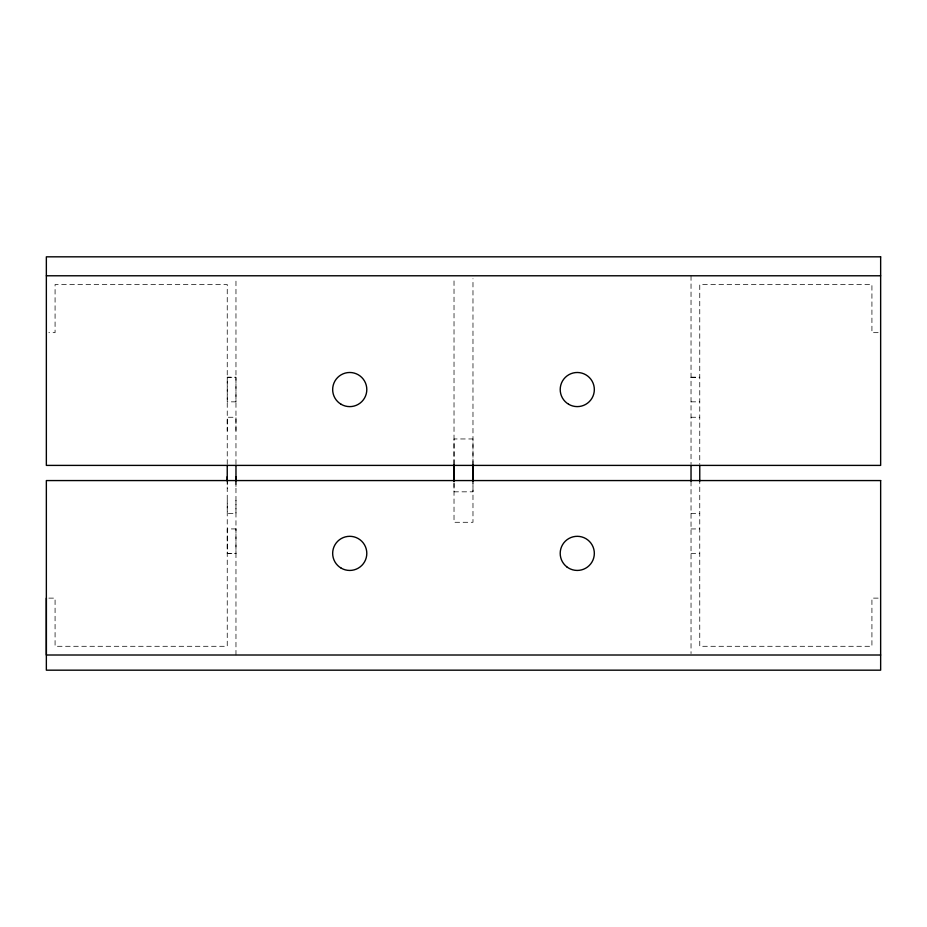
<?xml version="1.0" encoding="UTF-8"?>
<svg xmlns="http://www.w3.org/2000/svg" width="927" height="927" viewBox="0 0 927 927"><rect width="100%" height="100%" fill="white"/><g stroke="black" fill="none" stroke-linecap="round" stroke-linejoin="round"><path stroke-width="0.7" stroke-dasharray="4.63 3.48" d="M227.242 464.195L227.242 284.508L55.075 284.508L55.075 332.666L48.841 332.666M235.968 655.007L235.968 481.322M235.968 464.195L235.968 278.679M454.021 482.712L454.021 522.283L472.979 522.283L472.979 482.712M454.021 463.952L454.021 278.679M472.979 465.4L472.979 278.679M878.159 332.666L871.925 332.666L871.925 284.508L699.758 284.508L699.758 464.195M691.032 377.231L699.758 377.231M227.242 377.266L235.968 377.266M691.032 377.277L699.758 377.277M235.968 401.831L227.242 401.866L227.242 377.231L235.968 377.231L235.968 401.866M691.032 401.82L699.758 401.878M691.032 417.254L699.758 417.254M691.032 513.546L699.758 513.546M691.032 528.958L699.758 528.923M227.242 553.512L235.968 553.512M691.032 553.523L699.758 553.558M48.841 598.124L55.075 598.124L55.075 646.293L227.242 646.293L227.242 481.901L227.242 488.425M878.159 598.124L871.925 598.124L871.925 646.293L699.758 646.293L699.758 481.901M691.032 275.782L691.032 464.195M691.032 481.322L691.032 653.558M472.979 463.662L472.979 438.958L454.021 438.958L454.021 463.662M472.979 481.982L472.979 491.831L454.021 491.831L454.021 481.982M235.968 430.499L235.968 417.254L227.242 417.254L227.242 430.499M235.968 481.901L235.968 488.425M235.968 500.29L235.968 513.546L227.242 513.546L227.242 500.29M235.968 528.911L227.242 528.969L227.242 553.57L235.968 553.57L235.968 528.911"/><path stroke-width="1.39" d="M46.35 598.124L46.35 655.007L880.65 655.007M227.242 481.31L227.242 465.4M235.968 481.322L235.968 465.4M454.021 481.275L454.021 465.4M472.979 481.275L472.979 465.4M46.35 275.782L880.65 275.782M699.758 465.4L699.758 481.31M691.032 465.4L691.032 481.322M472.979 464.357L472.979 481.206M454.021 464.357L454.021 481.206M235.968 476.687L235.968 480.603M227.242 476.687L227.242 480.603M880.65 256.825L46.35 256.825L46.35 465.4L880.65 465.4L880.65 256.825M880.65 480.568L46.35 480.568L46.35 670.175L880.65 670.175L880.65 480.568M341.194 568.158A17.068 17.068 0 0 0 366.802 553.373A17.068 17.068 0 0 0 341.194 538.599A17.068 17.068 0 0 0 341.194 568.158M566.721 566.791A17.068 17.068 0 0 0 594.161 555.794A17.068 17.068 0 0 0 570.916 537.533A17.068 17.068 0 0 0 566.721 566.791M568.61 404.253A17.068 17.068 0 0 0 594.334 389.688A17.068 17.068 0 0 0 568.854 374.705A17.068 17.068 0 0 0 568.61 404.253M341.194 404.334A17.068 17.068 0 0 0 366.802 389.549A17.068 17.068 0 0 0 341.194 374.775A17.068 17.068 0 0 0 341.194 404.334"/></g></svg>
